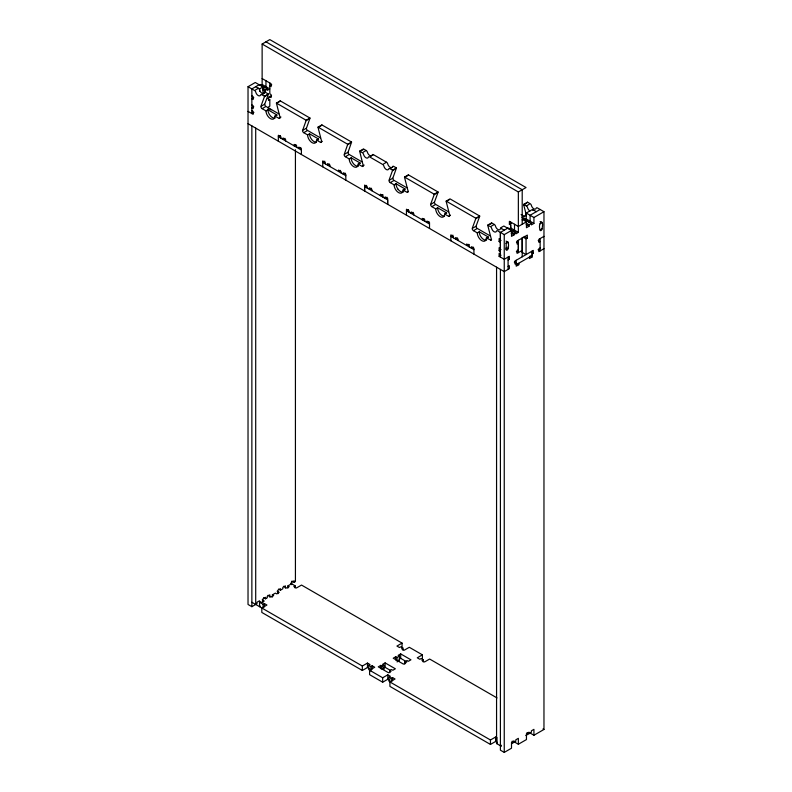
<?xml version="1.0" encoding="UTF-8"?>
<svg xmlns="http://www.w3.org/2000/svg" width="792" height="792" viewBox="0 0 792 792"><rect width="100%" height="100%" fill="white"/><g stroke="black" fill="none" stroke-linecap="round" stroke-linejoin="round"><path stroke-width="1.19" d="M500.405 232.412L500.405 257.073L500.405 232.412L507.662 228.225M500.405 269.399L500.405 750.182L504.247 752.4L504.247 234.63L497.703 230.858A1.812 1.049 60 0 0 496.495 231.145A3.623 2.089 60 0 1 494.079 231.719A3.623 2.089 60 0 1 491.664 228.353A1.812 1.049 60 0 0 490.456 226.67L487.753 225.106L491.594 222.889L494.297 224.453A1.812 1.049 60 0 1 495.505 226.136A3.623 2.089 60 0 0 497.921 229.502A3.623 2.089 60 0 0 500.336 228.928A1.812 1.049 60 0 1 501.544 228.64M510.672 228.393L510.672 225.007L509.385 224.265L509.385 221.315L518.354 226.482L527.522 221.196M518.354 240.293L518.354 252.618L516.364 251.47M259.568 84.477L267.26 88.912L267.26 90.387L269.815 88.912L262.132 84.477L262.132 44.035L269.815 39.6L526.046 187.536L518.354 191.971L518.354 232.403L515.8 233.887L515.8 232.403L508.108 227.967M522.205 238.075L522.205 250.401L517.077 253.361L517.077 250.401L518.354 249.658L518.354 243.253L516.433 242.144M522.205 224.265L522.205 189.753L265.973 41.818M518.354 243.253L517.077 243.995L517.077 241.035L527.323 235.115L527.323 238.075L526.046 238.818L526.046 254.598L521.839 252.163M255.529 89.932L258.41 88.258A1.812 1.049 60 0 1 259.618 89.941A3.623 2.089 60 0 0 262.033 93.317A3.623 2.089 60 0 0 264.449 92.733A1.812 1.049 60 0 1 265.657 92.446L268.359 94.01L264.518 96.228A1.812 1.049 60 0 1 264.459 96.614L260.855 106.435A1.812 1.049 60 0 0 262.132 108.662L265.973 110.88A6.346 3.663 60 0 0 270.458 118.642A6.346 3.663 60 0 0 274.943 116.058L278.784 118.275A1.812 1.049 60 0 0 280.071 117.533L276.408 103.089L280.249 100.871L309.969 118.038L306.128 120.255A1.812 1.049 60 0 1 306.078 120.641L302.495 130.749A1.812 1.049 60 0 0 303.752 132.68L307.593 134.907A6.346 3.663 60 0 0 312.078 142.669A6.346 3.663 60 0 0 316.562 140.085L320.404 142.303A1.812 1.049 60 0 0 321.681 141.56L318.077 127.571A1.802 1.04 60 0 1 318.028 127.116L321.869 124.898L351.589 142.055L347.747 144.283L344.104 154.777A1.812 1.049 60 0 0 345.362 156.707L349.213 158.935A6.346 3.663 60 0 0 353.697 166.696A6.346 3.663 60 0 0 358.172 164.112L360.103 162.994L351.133 157.816L349.213 158.935M351.589 142.055L347.945 152.559A1.812 1.049 60 0 0 349.213 154.49L362.023 161.885M371.864 155.529A3.623 2.089 60 0 0 372.22 154.955A1.812 1.049 60 0 1 373.428 154.668L386.526 162.231A1.812 1.049 60 0 1 387.733 163.914A3.623 2.089 60 0 0 390.149 167.28A3.623 2.089 60 0 0 392.565 166.706A1.812 1.049 60 0 1 393.772 166.409L396.475 167.973L392.624 170.191L388.971 180.408A1.812 1.049 60 0 0 390.248 182.625L394.089 184.843A6.336 3.663 60 0 0 398.574 192.605A6.336 3.663 60 0 0 403.059 190.021L404.979 188.912L396.01 183.734L394.089 184.843M396.475 167.973L392.812 178.19L389.446 180.13M477.319 232.898L479.239 231.789L488.209 236.966L486.288 238.075L486.219 238.976A6.336 3.663 60 0 1 483.14 241.194A6.336 3.663 60 0 1 478.635 237.313L478.051 236.155A6.356 3.673 60 0 1 477.319 232.898L473.477 230.68A1.812 1.049 60 0 1 472.2 228.452L475.804 218.632A1.812 1.049 60 0 0 475.853 218.245L479.704 216.028L449.975 198.861L446.143 201.198A2.02 1.168 60 0 0 446.193 201.534L449.797 215.523L449.42 216.355A1.812 1.049 60 0 1 448.519 216.265L444.678 214.048A6.336 3.663 60 0 1 440.184 216.632A6.336 3.663 60 0 1 435.709 208.87L431.868 206.653A1.812 1.04 60 0 1 430.581 204.435L434.194 194.614A1.812 1.049 60 0 0 434.244 194.218L438.085 192.001L408.365 174.834L404.524 177.061A1.802 1.04 60 0 0 404.573 177.507L408.187 191.496L407.811 192.327A1.812 1.04 60 0 1 406.9 192.238L403.059 190.021M525.947 216.028L526.027 215.137L524.096 216.246A6.405 3.703 60 0 1 524.086 216.701M261.33 106.158L264.696 104.217L268.3 94.396A1.812 1.049 60 0 0 268.359 94.01M320.404 137.857L307.593 130.462A1.812 1.049 60 0 1 306.336 128.532L309.92 118.424A1.812 1.049 60 0 0 309.969 118.038M431.066 204.158L434.422 202.217L438.035 192.387A1.812 1.049 60 0 0 438.085 192.001M472.675 228.185L476.042 226.235L479.645 216.414A1.812 1.049 60 0 0 479.704 216.028M260.429 606.177L259.548 606.692L259.548 600.772L256.984 602.247L256.984 603.732L251.866 606.692L248.025 604.464L248.025 86.704L255.281 82.507L262.964 86.952L262.964 92.862L265.528 91.387L265.528 89.912L262.647 88.249M259.123 84.734L251.866 88.922L251.866 113.573L253.915 112.395M260.42 85.457L262.132 84.477M255.707 86.704L259.588 88.902L262.964 86.952M264.271 87.674L265.973 86.694L265.973 80.774M271.735 84.843L269.815 85.952L271.102 86.694L271.102 83.734L262.132 78.556M265.528 89.912L267.26 88.912M253.787 97.673L251.866 98.782L253.143 99.525L253.143 96.565L251.866 95.822M248.025 86.704L254.569 90.486A1.812 1.049 60 0 1 255.776 92.169A3.623 2.089 60 0 0 258.192 95.535A3.623 2.089 60 0 0 260.608 94.951A1.812 1.049 60 0 1 261.815 94.664L264.696 93.001M264.459 96.614L267.34 94.951M271.527 95.812L268.538 97.545L268.538 100.495L269.815 99.762L269.815 106.168L268.538 106.91L268.538 108.88M253.787 106.801L251.866 107.91L253.143 108.643L253.143 105.683L251.866 104.95M262.132 108.662L265.498 106.712M278.378 102.435L280.249 100.871M265.973 110.88L267.904 109.771L276.863 114.949A6.346 3.663 60 0 1 276.853 115.404M274.943 116.058L276.863 114.949M279.269 117.998L280.952 117.028M306.078 120.641L308.959 118.978M280.398 135.561L278.348 136.749L301.405 150.064M284.962 138.352L283.041 139.461L283.041 137.986L285.595 139.461L285.595 140.946M302.95 130.185L306.316 128.245M303.752 132.68L307.108 130.739M319.037 127.017L320.958 125.908M307.593 134.907L309.514 133.799L318.483 138.976A6.346 3.663 60 0 1 318.414 139.867M296.06 144.768L294.139 145.876L294.139 144.391L296.703 145.876L296.703 147.352M300.762 147.48L298.841 148.589L298.841 147.104L301.396 148.589L301.396 154.509M316.562 140.085L318.483 138.976M320.889 142.025L322.166 141.283M347.688 144.669L350.579 143.005M324.809 161.202L322.76 162.39L345.827 175.705M344.56 154.212L347.926 152.272M329.373 163.994L327.452 165.102L327.452 163.627L330.017 165.102L330.017 166.587M345.362 156.707L348.728 154.767M358.172 164.112L362.023 166.33A1.812 1.049 60 0 0 363.28 165.845L359.637 151.143L363.478 148.926L366.181 150.49A1.812 1.049 60 0 1 367.389 152.173A3.623 2.089 60 0 0 371.29 155.846M360.657 151.044L363.538 149.381M363.3 152.153L366.181 150.49M340.471 170.409L338.55 171.518L338.55 170.042L341.114 171.518L341.114 172.993M370.547 156.331L373.428 154.668M345.173 173.121L343.253 174.23L343.253 172.745L345.817 174.23L345.817 180.15M362.498 166.053L364.181 165.083M383.635 163.895L386.526 162.231M359.637 151.143L362.34 152.708A1.812 1.049 60 0 1 363.548 154.39A3.623 2.089 60 0 0 365.963 157.756A3.623 2.089 60 0 0 368.379 157.182A1.812 1.049 60 0 1 369.587 156.885L382.675 164.449A1.812 1.049 60 0 1 383.882 166.132A3.623 2.089 60 0 0 386.298 169.498A3.623 2.089 60 0 0 388.714 168.924A1.812 1.049 60 0 1 389.921 168.637L392.812 166.964M367.161 188.041L367.161 186.556L364.607 185.081L364.607 190.991L364.607 186.556L366.656 185.377M392.575 170.587L395.455 168.924M371.22 188.159L369.3 189.268L369.3 187.793L371.864 189.268L371.864 190.743M390.248 182.625L393.614 180.685M405.534 176.953L407.454 175.844M387.021 197.277L385.1 198.386L385.1 196.911L387.664 198.386L387.664 204.306L387.664 199.871L364.607 186.556M407.385 191.961L408.345 191.407M408.514 209.534L406.464 210.712L429.521 224.027M434.194 194.614L437.075 192.941M413.077 212.325L411.147 213.434L411.147 211.949L413.711 213.434L413.711 214.909M431.868 206.653L435.224 204.712M447.153 200.98L449.074 199.871M435.709 208.87L437.63 207.761L446.599 212.939A6.346 3.663 60 0 1 446.579 213.395M424.175 218.731L422.255 219.839L422.255 218.364L424.819 219.839L424.819 221.324M428.878 221.443L426.947 222.552L426.947 221.077L429.512 222.552L429.512 228.472M444.678 214.048L446.599 212.939M448.995 215.988L450.44 215.157M475.804 218.632L478.685 216.968M452.925 235.175L450.876 236.353L473.933 249.668M457.489 237.966L455.568 239.075L455.568 237.59L458.123 239.075L458.123 240.55M473.477 230.68L476.843 228.74M526.403 215.335L523.7 204.841A1.802 1.04 60 0 1 523.641 204.385L527.482 202.168L530.185 203.732A1.812 1.049 60 0 1 531.392 205.415A3.623 2.089 60 0 0 533.808 208.781A3.623 2.089 60 0 0 536.224 208.207A1.812 1.049 60 0 1 537.431 207.92L543.965 211.702L543.965 729.472L533.927 735.263L529.125 732.491M489.723 224.453L491.654 223.344A1.802 1.04 60 0 1 491.594 222.889M523.7 204.841L526.581 203.178M491.416 226.116L494.297 224.453M523.641 204.385L526.343 205.95L529.224 204.286M526.234 213.058L533.927 217.503L533.927 223.413L526.234 218.978L526.234 213.058L532.471 209.464L536.313 211.682M509.385 224.265L511.315 223.156M473.289 247.084L471.369 248.193L471.369 246.718L473.923 248.193L473.923 254.113M522.106 219.879L523.68 218.978L531.363 223.413L531.363 224.898L533.927 223.413M540.134 209.474L530.086 215.275L530.086 221.196L528.373 222.186M508.959 228.947L510.672 227.967L518.354 232.403M524.532 219.968L526.234 218.978M490.614 240.016L491.575 239.461M521.859 217.166L526.502 219.295M504.247 234.63L511.503 230.442L511.503 236.363L514.067 234.877L514.067 233.402L511.187 231.739M533.927 217.503L543.965 211.702M512.81 231.175L514.513 230.185L514.513 224.265M500.405 239.323L499.118 238.58L499.118 241.54L501.039 240.431M514.067 233.402L515.8 232.403M526.136 223.106L529.016 224.77L531.363 223.413M529.016 224.77L529.016 226.255L526.452 227.73L526.452 221.81L522.611 219.592M506.167 243.391L508.088 242.273L506.038 241.095M540.134 223.78L542.055 222.661L540.134 221.552M500.405 248.44L499.118 247.698L499.118 250.658L501.039 249.549M540.134 229.937L542.055 228.829C544.48 216.78 537.332 223.156 540.114 229.947A1.356 0.782 -60 0 0 541.075 230.502A1.356 0.782 -60 0 0 542.035 228.839M500.405 254.113L499.118 253.371L499.118 256.331L501.039 255.222M543.975 236.353L538.837 239.323L538.837 242.273L540.114 241.54L538.194 240.431M508.088 260.033L509.375 259.291L509.375 256.331L504.247 259.291L499.118 256.331M508.088 266.439L509.375 265.696L509.375 268.656L504.247 271.616L248.025 123.691M540.114 247.945L538.837 248.688L538.837 251.648L543.975 248.678M532.016 254.103L533.293 253.371L533.293 250.411L514.929 261.013L514.929 263.964L516.216 263.231L514.295 262.122M516.216 264.706L532.016 255.588M518.78 263.231L518.78 264.706L516.216 266.191L516.216 260.271M532.016 251.143L532.016 257.063L529.452 258.548L529.452 257.063M291.575 582.278L294.139 580.803L294.139 582.278L295.426 581.536L295.426 149.738M263.607 597.693L265.528 598.802L267.26 597.802L267.26 596.327L269.815 594.841L269.815 597.208M272.379 597.059L272.379 594.841L275.349 593.129L276.636 593.871L279.19 592.386L277.141 591.208M278.556 589.06L280.477 590.169L282.823 588.812L282.823 587.337L285.387 585.852L285.387 588.218M287.951 588.07L287.951 585.852L291.575 583.763M262.202 599.831L264.251 601.019L261.687 602.494L260.4 601.762L259.548 602.247L263.092 604.296L264.38 603.553L266.934 605.038L261.815 607.999L261.815 612.434L362.34 670.468L367.468 667.517L369.171 668.497M295.119 588.02L295.119 585.803L293.842 586.545L296.406 588.02L301.524 585.06L402.059 643.104L402.059 647.539M251.866 602.247L362.34 666.032L367.468 663.072L370.022 664.557L368.745 665.29L368.745 669.735M402.059 643.104L396.931 646.064L399.495 647.539L400.772 646.807L402.9 648.024L402.9 650.252M368.745 665.29L370.864 666.518L372.151 665.775L374.715 667.26L369.587 670.22L369.587 674.655L382.675 682.209L387.803 679.259L389.515 680.239M402.9 648.024L401.613 648.767L404.177 650.242L409.306 647.292L422.393 654.845L422.393 659.281M383.843 669.547L383.843 665.112L382.11 666.112L380.833 665.369L378.269 666.844L388.516 672.764L391.08 671.289L389.803 670.547L389.803 672.764M389.803 670.547L391.525 669.547L392.802 670.289L395.366 668.804L385.12 662.894L382.556 664.369L383.843 665.112M397.059 661.914L399.406 660.558L399.406 656.122L397.059 657.479L395.772 656.736L393.218 658.221L403.465 664.132L406.029 662.657L404.742 661.914L404.742 664.132M404.742 661.914L407.098 660.558L408.375 661.3L410.939 659.815L400.693 653.905L398.128 655.38L399.406 656.122M383.407 668.319L385.12 667.329L390.248 670.289M398.98 659.33L400.693 658.34L406.84 661.894M369.587 670.22L382.675 677.774L387.803 674.814L390.367 676.299L389.08 677.031L389.08 681.476M422.393 654.845L417.265 657.806L419.829 659.281L421.116 658.548L423.235 659.766L423.235 661.993M389.08 677.031L391.208 678.259L392.486 677.526L395.05 679.001L389.921 681.962L389.921 686.397L490.456 744.44L495.574 741.48L497.287 742.46M423.235 659.766L421.958 660.508L424.512 661.993L429.64 659.033L497.02 697.93M389.921 681.962L490.456 739.995L495.574 737.045L497.287 738.025M500.405 745.747L501.277 745.232M511.582 743.728L515.8 741.292L515.8 739.817L518.354 738.332L518.354 744.252L514.513 742.035M525.809 735.511L531.363 732.303L531.363 730.828L533.927 729.343L533.927 735.263M504.247 752.4L511.503 748.212L511.503 742.292L514.067 740.807L514.067 742.292L512.147 741.183M518.354 744.252L526.452 739.579L526.452 733.659L529.016 732.184L529.016 733.659L527.096 732.551M262.132 44.035L518.354 191.971M521.116 214.513L524.096 216.246M526.136 224.591L529.016 226.255M524.443 236.412L527.323 238.075M511.503 230.442L503.821 226.007L500.445 227.957L504.286 230.175M523.166 237.155L526.046 238.818M262.647 89.724L265.528 91.387M511.187 233.214L514.067 234.877M538.045 249.688L540.134 250.896L540.134 238.57M269.102 96.386L271.102 97.545L271.102 94.585L269.815 93.842L269.815 82.992M261.815 94.664L264.518 96.228M276.408 103.089L306.128 120.255M318.028 127.116L347.747 144.283M389.921 168.627L392.624 170.191M404.524 177.061L434.244 194.218M446.134 201.089L475.853 218.245M267.894 98.654L269.815 99.762M531.373 252.262L533.293 253.371M530.096 255.955L532.016 257.063M278.784 113.84L265.973 106.435A1.812 1.049 60 0 1 264.696 104.217M406.9 187.803L394.089 180.408A1.812 1.049 60 0 1 392.812 178.19M448.519 211.83L435.709 204.435A1.812 1.04 60 0 1 434.422 202.217M490.129 235.858L477.319 228.462A1.812 1.049 60 0 1 476.042 226.235M268.112 108.138L271.102 109.87M499.118 241.54L500.405 242.273M486.288 238.075L491.208 240.243A1.822 1.049 60 0 0 491.416 239.55L487.803 225.562A1.802 1.04 60 0 1 487.753 225.106M499.118 250.658L500.405 251.401M251.866 110.623L253.143 111.355L253.143 114.315L248.025 111.355M508.731 258.915L509.375 259.291M516.849 263.597L518.78 264.706M292.218 581.17L294.139 582.278M290.615 583.199L295.119 585.803M543.005 728.917L543.965 729.472M287.951 585.852L289.228 586.595L286.664 588.07L283.595 586.298M272.379 594.841L273.666 595.584L271.102 597.059L268.023 595.287M501.366 746.302L496.564 743.52L496.564 267.181M508.088 246.856L508.088 248.44A1.356 0.782 -60 0 1 507.127 250.104A1.356 0.782 -60 0 1 506.167 249.549L506.167 247.856M522.205 237.808L522.205 256.816M510.672 222.047L510.672 227.967M508.088 257.073L508.088 269.399M496.861 739.263L496.861 743.698M495.574 737.045L495.574 741.48M490.456 739.995L490.456 744.44M469.23 246.965L469.23 245.48L466.666 244.005L466.666 245.48L468.587 244.372A1.356 0.782 0 0 0 469.28 244.579M453.43 237.838L453.43 236.363L450.866 234.877L450.866 240.798M409.018 212.197L409.018 210.721L406.454 209.237L406.454 215.157M400.693 653.905L400.693 658.34M397.059 657.479L397.059 660.805M395.772 656.736L395.772 660.063M392.486 677.526L392.486 680.853M391.208 678.259L391.208 681.585M387.803 674.814L387.803 679.259M385.12 662.894L385.12 667.329M382.962 197.159L382.962 195.683L380.407 194.198L380.407 195.683L382.328 194.575A1.356 0.782 0 0 0 383.011 194.782M382.675 677.774L382.675 682.209M382.11 666.112L382.11 669.438M380.833 665.369L380.833 668.696M372.151 665.775L372.151 669.111M370.864 666.518L370.864 670.953M367.468 663.072L367.468 667.517M362.34 666.032L362.34 670.468M325.314 163.875L325.314 162.39L322.75 160.915L322.75 166.835M291.575 581.288L291.575 584.644M280.903 138.234L280.903 136.749L278.338 135.274L278.338 141.194M280.477 590.169L280.477 588.694L277.913 590.169L277.913 593.723M265.528 598.802L265.528 597.317L262.964 598.802L262.964 602.346M264.38 603.553L264.38 606.88M263.092 604.296L263.092 607.622M259.588 88.902L259.588 91.328M255.707 128.126L255.707 604.464M251.866 125.908L251.866 606.692M532.561 210.137A1.812 1.049 60 0 1 533.59 210.137M529.967 210.999A3.623 2.089 60 0 1 527.551 207.633A1.812 1.049 60 0 0 526.343 205.95M527.541 202.623A1.802 1.04 60 0 1 527.482 202.168M486.555 240.025A6.346 3.663 60 0 1 480.556 236.204A6.277 3.623 60 0 1 479.744 234.452A6.346 3.663 60 0 1 479.239 231.789M488.218 236.966A6.346 3.663 60 0 1 488.139 237.857M437.63 207.761A6.336 3.653 60 0 0 440.055 213.751A6.346 3.663 60 0 0 444.569 216.097M408.415 175.289A1.802 1.04 60 0 1 408.365 174.844M398.039 189.239A6.346 3.663 60 0 1 396.01 183.734M403.663 191.812A6.336 3.663 60 0 1 402.95 192.07M402.554 192.109A6.336 3.663 60 0 1 398.049 189.239M404.979 188.912A6.336 3.663 60 0 1 404.91 189.813M358.439 166.063A6.346 3.663 60 0 1 353.687 163.974A6.346 3.663 60 0 1 351.133 157.826M360.103 163.004A6.346 3.663 60 0 1 360.083 163.459M321.918 125.354A1.802 1.04 60 0 1 321.869 124.898M316.453 142.134A6.346 3.663 60 0 1 311.87 139.709A6.346 3.663 60 0 1 309.514 133.799M275.21 118.008A6.336 3.663 60 0 1 268.399 112.434L268.072 111.296A6.336 3.663 60 0 1 267.904 109.771M506.187 243.015L506.167 249.549L508.088 248.44C508.979 246.639 508.702 238.55 506.187 243.015"/></g></svg>
